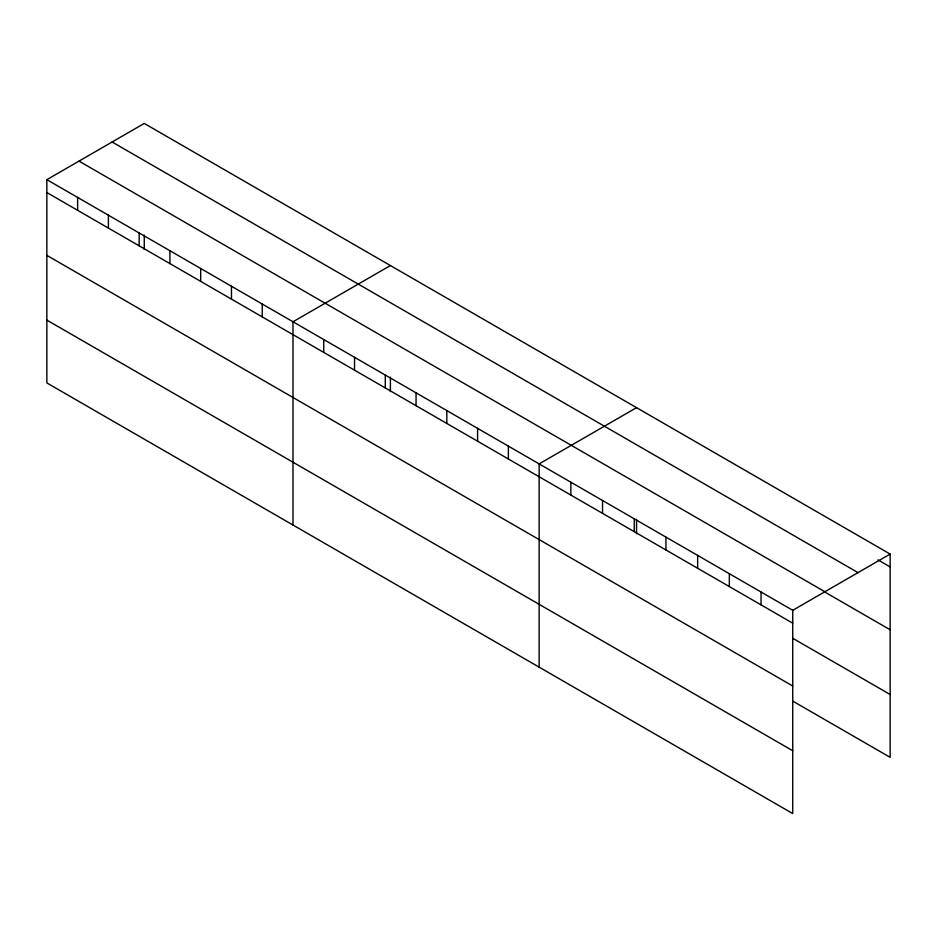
<?xml version="1.0" encoding="UTF-8"?>
<svg xmlns="http://www.w3.org/2000/svg" width="937" height="937" viewBox="0 0 937 937"><rect width="100%" height="100%" fill="white"/><g stroke="black" fill="none" stroke-linecap="round" stroke-linejoin="round"><path stroke-width="1.41" d="M46.85 179.67L792.737 610.303L792.737 813.562L46.85 382.928L46.85 179.67L144.263 123.438L890.15 554.072L890.15 757.33L792.608 701.017M390.401 265.546L292.988 321.778L292.988 525.036M636.551 407.654L539.138 463.885L539.138 667.156M792.737 610.303L890.15 554.072M877.957 559.893L890.15 566.932M112.112 141.991L857.999 572.624M79.001 161.117L824.888 591.751M824.314 591.751L890.15 629.769M46.85 192.542L792.737 623.175M792.608 638.191L890.15 694.504M46.85 255.368L792.737 686.001M46.85 320.103L792.737 750.736M761.043 592.008L761.043 604.869M729.337 573.702L729.337 586.574M697.643 555.395L697.643 568.267M665.938 537.1L665.938 549.972M636.551 519.309L636.551 533.703M634.244 518.793L634.244 531.666M602.538 500.499L602.538 513.359M570.844 482.192L570.844 495.064M508.369 446.129L508.369 459.001M477.601 428.361L477.601 441.233M446.832 410.605L446.832 423.465M416.063 392.837L416.063 405.709M390.401 377.201L390.401 391.584M385.294 375.069L385.294 387.941M354.526 357.313L354.526 370.174M323.757 339.545L323.757 352.417M262.231 304.021L262.231 316.882M231.462 286.253L231.462 299.126M200.694 268.486L200.694 281.358M169.925 250.729L169.925 263.59M144.263 235.093L144.263 249.476M139.156 232.962L139.156 245.834M108.387 215.194L108.387 228.066M77.619 197.438L77.619 210.298"/></g></svg>
